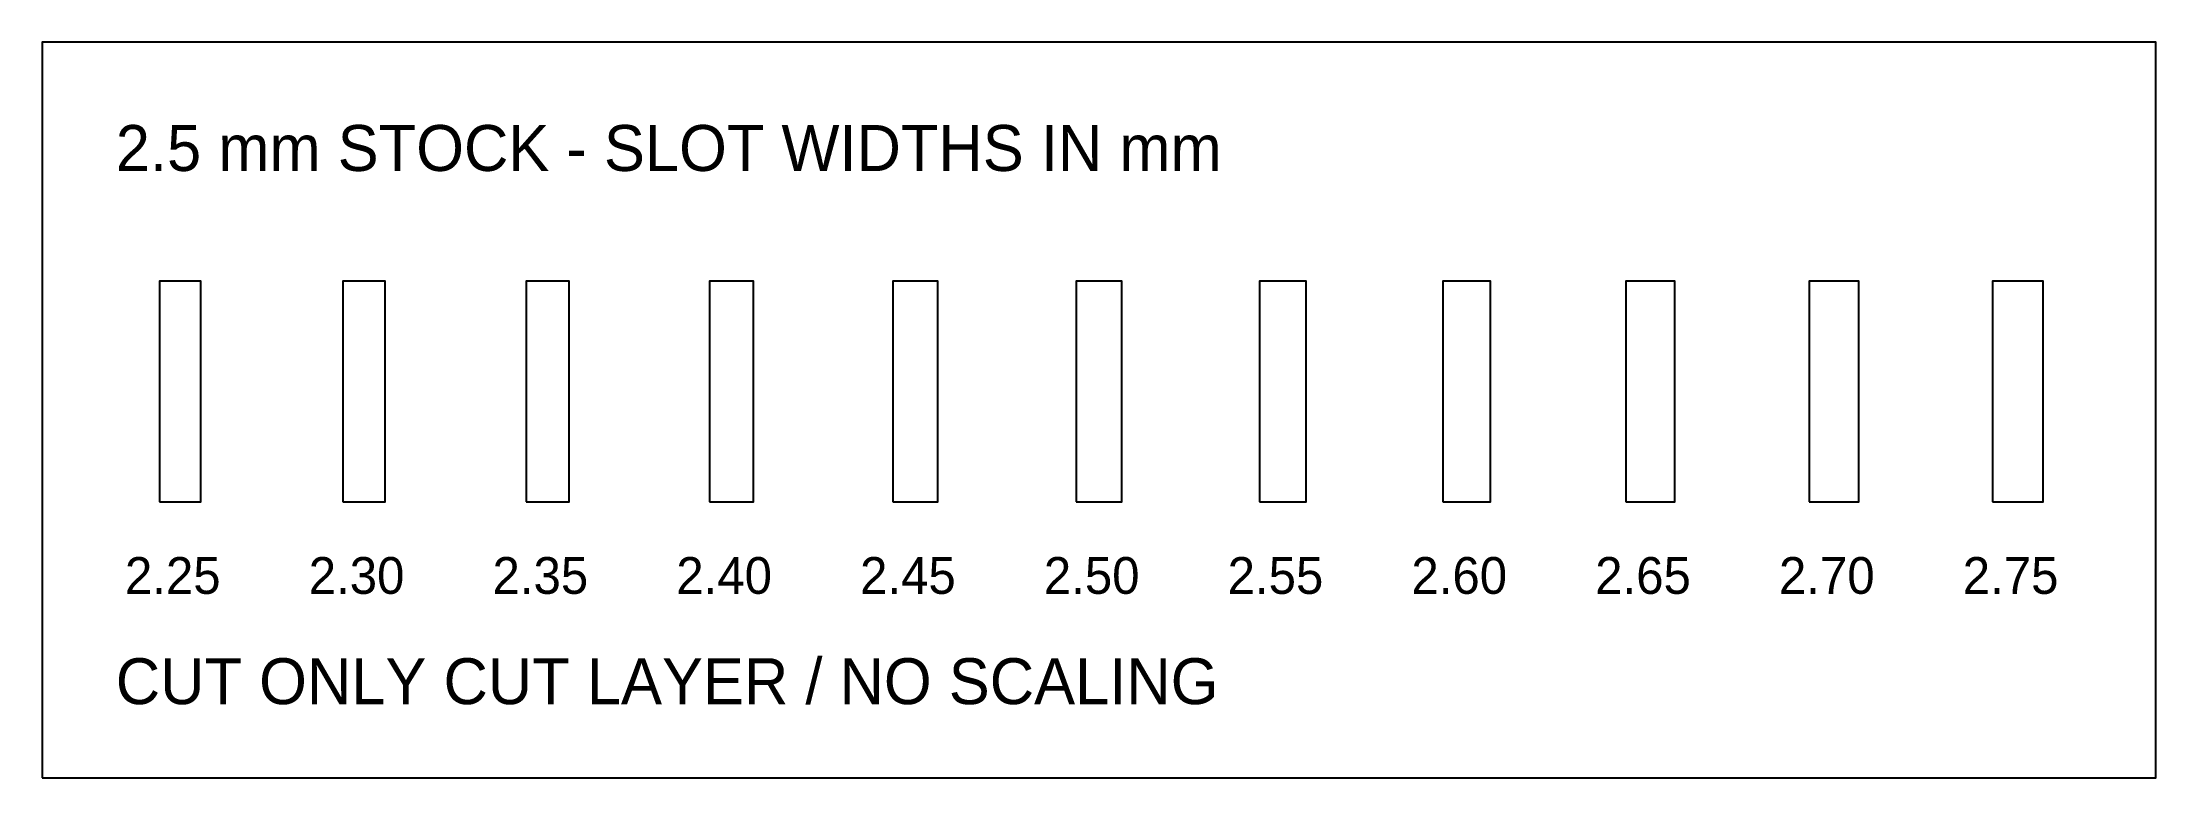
# Model space of a CAD drawing. Header units: millimetres. Extents: x 0 to 115, y 0 to 40.
import ezdxf

# ---------------------------------------------------------------- set-up
doc = ezdxf.new("R2010")
doc.units = ezdxf.units.MM
doc.layers.add('CUT', color=1, linetype='Continuous')
doc.layers.add('LABELS_NONCUT', color=7, linetype='Continuous')

msp = doc.modelspace()

# ---------------------------------------------------------------- linework, layer by layer
at = {"layer": 'CUT'}
for points in [[(0, 0), (115, 0), (115, 40), (0, 40)], [(6.375, 15), (8.625, 15), (8.625, 27), (6.375, 27)], [(16.35, 15), (18.65, 15), (18.65, 27), (16.35, 27)], [(26.325, 15), (28.675, 15), (28.675, 27), (26.325, 27)], [(36.3, 15), (38.7, 15), (38.7, 27), (36.3, 27)], [(46.275, 15), (48.725, 15), (48.725, 27), (46.275, 27)], [(56.25, 15), (58.75, 15), (58.75, 27), (56.25, 27)], [(66.225, 15), (68.775, 15), (68.775, 27), (66.225, 27)], [(76.2, 15), (78.8, 15), (78.8, 27), (76.2, 27)], [(86.175, 15), (88.825, 15), (88.825, 27), (86.175, 27)], [(96.15, 15), (98.85, 15), (98.85, 27), (96.15, 27)], [(106.125, 15), (108.875, 15), (108.875, 27), (106.125, 27)]]:
    msp.add_lwpolyline(points, close=True, dxfattribs=at)

# ---------------------------------------------------------------- texts
at = {"layer": 'LABELS_NONCUT'}
for s, height, p in [('2.5 mm STOCK - SLOT WIDTHS IN mm', 2.5, (4, 33)), ('2.25', 2, (4.5, 10)), ('2.30', 2, (14.5, 10)), ('2.35', 2, (24.5, 10)), ('2.40', 2, (34.5, 10)), ('2.45', 2, (44.5, 10)), ('2.50', 2, (54.5, 10)), ('2.55', 2, (64.5, 10)), ('2.60', 2, (74.5, 10)), ('2.65', 2, (84.5, 10)), ('2.70', 2, (94.5, 10)), ('2.75', 2, (104.5, 10)), ('CUT ONLY CUT LAYER / NO SCALING', 2.5, (4, 4))]:
    msp.add_text(s, height=height, dxfattribs=at).set_placement(p)

doc.saveas('drawing.dxf')
